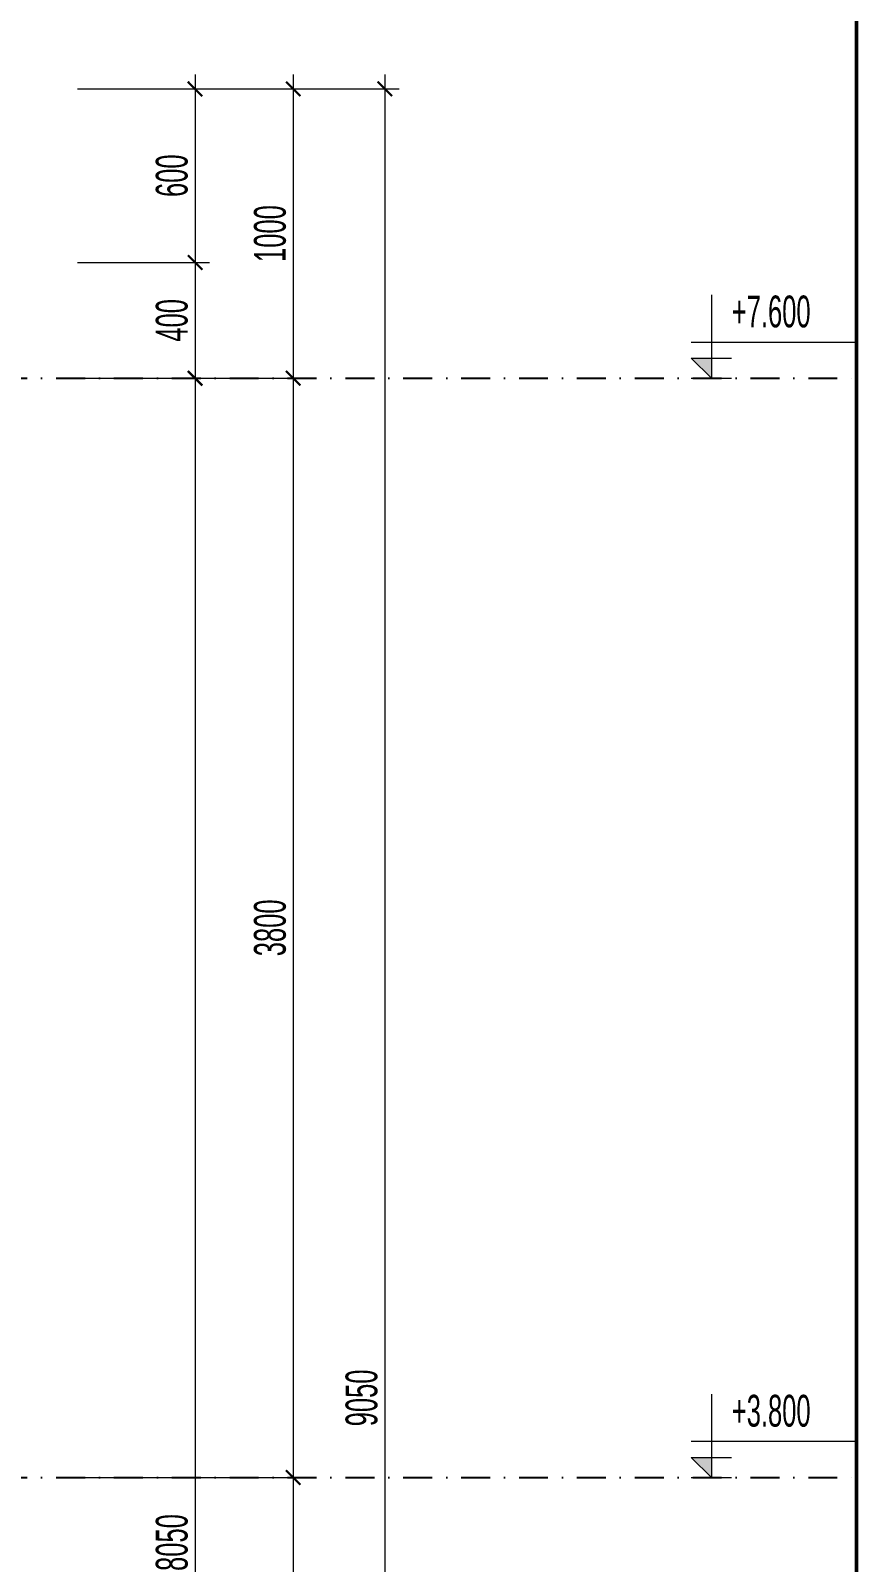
# Model space of a CAD drawing. Header units: inches. Extents: x 274208 to 641690, y -81912 to 129129.
# Drawn here: x 442507 to 445369, y 44708 to 50003 of the extents above; entities that cross this region are included whole.
import ezdxf
from ezdxf.enums import TextEntityAlignment as Align

# ---------------------------------------------------------------- set-up
doc = ezdxf.new("R2010")
doc.units = ezdxf.units.IN
doc.header["$MEASUREMENT"] = 0
doc.header["$PDMODE"] = 3
doc.linetypes.add('DASHDOT', pattern=[1, 0.5, -0.25, 0, -0.25])
for name, color, linetype, lineweight in [('05.Text', 253, 'Continuous', 18), ('08.Dim', 156, 'Continuous', 15), ('11.Khung bo', 32, 'Continuous', 50), ('DIM', 252, 'Continuous', 20)]:
    doc.layers.add(name, color=color, linetype=linetype, lineweight=lineweight)
doc.layers.add('text', color=7, linetype='Continuous')
doc.layers.add('TRUC', color=250, linetype='DASHDOT')
doc.styles.add('TT5_Text Dim', font='hoatbif.shx', dxfattribs={"width": 0.6})
doc.dimstyles.new('TT5_Dim 1-50', dxfattribs={"dimscale": 50, "dimtxt": 2.2, "dimasz": 1, "dimexe": 1, "dimexo": 0.5, "dimgap": 0.5, "dimtad": 1, "dimdec": 0, "dimzin": 0, "dimdsep": 46, "dimtxsty": 'TT5_Text Dim', "dimblk": 'ARCHTICK', "dimcen": 0, "dimdle": 1, "dimclrd": 256, "dimclre": 256, "dimclrt": 1, "dimadec": 0, "dimazin": 0, "dimtfac": 0.015, "dimtdec": 0, "dimtix": 1, "dimtmove": 2, "dimatfit": 3, "dimldrblk": 'DOT', "dimfxl": 1, "dimtolj": 1, "dimtzin": 0, "dimlwd": -1, "dimlwe": -1, "dimarcsym": 1})

# ---------------------------------------------------------------- blocks, each defined once
blk = doc.blocks.new('100')
at = {"layer": '11.Khung bo', "const_width": 26.7}
blk.add_lwpolyline([(1860913, -945240), (1860913, -916940), (1896063, -916940), (1896063, -945240)], close=True, dxfattribs=at)
blk = doc.blocks.new('A$C4E7C6F34')
at = {"layer": 'DIM'}
blk.add_hatch(color=256, dxfattribs=at).paths.add_polyline_path([(-38, 0), (-38, 138), (-178, 138)])
for p, q in [((-38, 576), (-38, 0)), ((964, 248), (-178, 248)), ((-178, 138), (101, 138)), ((-178, 138), (-38, 0)), ((-178, 0), (101, 0))]:
    blk.add_line(p, q, dxfattribs=at)
at = {"layer": 'text', "style": 'TT5_Text Dim', "flags": 8}
blk.add_attdef('%%P0.000', text='', height=220, dxfattribs=at).set_placement((102, 461), align=Align.MIDDLE_LEFT)
blk = doc.blocks.new('_ARCHTICK')
at = {"color": 0, "linetype": 'ByBlock', "const_width": 0.15}
blk.add_lwpolyline([(-0.5, -0.5), (0.5, 0.5)], dxfattribs=at)
blk = doc.blocks.new('*D375')
at = {"layer": '08.Dim', "transparency": 16777216}
for p, q in [((443075.8, 49851.7), (443075.8, 49151.7)), ((442669.3, 49801.7), (443125.8, 49801.7)), ((442669.3, 49201.7), (443125.8, 49201.7))]:
    blk.add_line(p, q, dxfattribs=at)
at = {"layer": 'Defpoints', "color": 0, "transparency": 16777216}
for p in [(442644.3, 49801.7), (442644.3, 49201.7), (443075.8, 49201.7)]:
    blk.add_point(p, dxfattribs=at)
at = {"layer": '08.Dim', "transparency": 16777216, "xscale": 50, "yscale": 50, "zscale": 50}
for p, rotation in [((443075.8, 49801.7), 90), ((443075.8, 49201.7), 270)]:
    blk.add_blockref('_ARCHTICK', p, dxfattribs=dict(at, rotation=rotation))
at = {"layer": '08.Dim', "color": 1, "transparency": 16777216, "insert": (442995.8, 49501.7), "char_height": 110, "attachment_point": 5, "rotation": 90, "style": 'TT5_Text Dim'}
blk.add_mtext('\\A1;600', dxfattribs=at)
blk = doc.blocks.new('_DOT')
at = {"color": 1, "linetype": 'ByBlock'}
blk.add_line((-0.5, 0), (-1, 0), dxfattribs=at)
at = {"color": 1, "linetype": 'ByBlock', "const_width": 0.5}
blk.add_lwpolyline([(-0.25, 0, 1), (0.25, 0, 1)], format="xyb", close=True, dxfattribs=at)
blk = doc.blocks.new('*D376')
at = {"layer": '08.Dim', "transparency": 16777216}
for p, q in [((443075.8, 49251.7), (443075.8, 48751.7)), ((442669.3, 49201.7), (443125.8, 49201.7)), ((442669.3, 48801.7), (443125.8, 48801.7))]:
    blk.add_line(p, q, dxfattribs=at)
at = {"layer": 'Defpoints', "color": 0, "transparency": 16777216}
for p in [(442644.3, 49201.7), (442644.3, 48801.7), (443075.8, 48801.7)]:
    blk.add_point(p, dxfattribs=at)
at = {"layer": '08.Dim', "transparency": 16777216, "xscale": 50, "yscale": 50, "zscale": 50}
for p, rotation in [((443075.8, 49201.7), 90), ((443075.8, 48801.7), 270)]:
    blk.add_blockref('_ARCHTICK', p, dxfattribs=dict(at, rotation=rotation))
at = {"layer": '08.Dim', "color": 1, "transparency": 16777216, "insert": (442995.8, 49001.7), "char_height": 110, "attachment_point": 5, "rotation": 90, "style": 'TT5_Text Dim'}
blk.add_mtext('\\A1;400', dxfattribs=at)
blk = doc.blocks.new('*D377')
at = {"layer": '08.Dim', "transparency": 16777216}
for p, q in [((443075.8, 48851.7), (443075.8, 40701.7)), ((442669.3, 48801.7), (443125.8, 48801.7)), ((442669.3, 40751.7), (443125.8, 40751.7))]:
    blk.add_line(p, q, dxfattribs=at)
at = {"layer": 'Defpoints', "color": 0, "transparency": 16777216}
for p in [(442644.3, 48801.7), (442644.3, 40751.7), (443075.8, 40751.7)]:
    blk.add_point(p, dxfattribs=at)
at = {"layer": '08.Dim', "transparency": 16777216, "xscale": 50, "yscale": 50, "zscale": 50}
for p, rotation in [((443075.8, 48801.7), 90), ((443075.8, 40751.7), 270)]:
    blk.add_blockref('_ARCHTICK', p, dxfattribs=dict(at, rotation=rotation))
at = {"layer": '08.Dim', "color": 1, "transparency": 16777216, "insert": (442995.8, 44776.7), "char_height": 110, "attachment_point": 5, "rotation": 90, "style": 'TT5_Text Dim'}
blk.add_mtext('\\A1;8050', dxfattribs=at)
blk = doc.blocks.new('*D378')
at = {"layer": '08.Dim', "transparency": 16777216}
for p, q in [((443415.2, 49851.7), (443415.2, 48751.7)), ((442669.3, 49801.7), (443465.2, 49801.7)), ((442669.3, 48801.7), (443465.2, 48801.7))]:
    blk.add_line(p, q, dxfattribs=at)
at = {"layer": 'Defpoints', "color": 0, "transparency": 16777216}
for p in [(442644.3, 49801.7), (442644.3, 48801.7), (443415.2, 48801.7)]:
    blk.add_point(p, dxfattribs=at)
at = {"layer": '08.Dim', "transparency": 16777216, "xscale": 50, "yscale": 50, "zscale": 50}
for p, rotation in [((443415.2, 49801.7), 90), ((443415.2, 48801.7), 270)]:
    blk.add_blockref('_ARCHTICK', p, dxfattribs=dict(at, rotation=rotation))
at = {"layer": '08.Dim', "color": 1, "transparency": 16777216, "insert": (443335.2, 49301.7), "char_height": 110, "attachment_point": 5, "rotation": 90, "style": 'TT5_Text Dim'}
blk.add_mtext('\\A1;1000', dxfattribs=at)
blk = doc.blocks.new('*D379')
at = {"layer": '08.Dim', "transparency": 16777216}
for p, q in [((443415.2, 48851.7), (443415.2, 44951.7)), ((442669.3, 48801.7), (443465.2, 48801.7)), ((442669.3, 45001.7), (443465.2, 45001.7))]:
    blk.add_line(p, q, dxfattribs=at)
at = {"layer": 'Defpoints', "color": 0, "transparency": 16777216}
for p in [(442644.3, 48801.7), (442644.3, 45001.7), (443415.2, 45001.7)]:
    blk.add_point(p, dxfattribs=at)
at = {"layer": '08.Dim', "transparency": 16777216, "xscale": 50, "yscale": 50, "zscale": 50}
for p, rotation in [((443415.2, 48801.7), 90), ((443415.2, 45001.7), 270)]:
    blk.add_blockref('_ARCHTICK', p, dxfattribs=dict(at, rotation=rotation))
at = {"layer": '08.Dim', "color": 1, "transparency": 16777216, "insert": (443335.2, 46901.7), "char_height": 110, "attachment_point": 5, "rotation": 90, "style": 'TT5_Text Dim'}
blk.add_mtext('\\A1;3800', dxfattribs=at)
blk = doc.blocks.new('*D380')
at = {"layer": '08.Dim', "transparency": 16777216}
for p, q in [((443415.2, 45051.7), (443415.2, 41151.7)), ((442669.3, 45001.7), (443465.2, 45001.7)), ((442669.3, 41201.7), (443465.2, 41201.7))]:
    blk.add_line(p, q, dxfattribs=at)
at = {"layer": 'Defpoints', "color": 0, "transparency": 16777216}
for p in [(442644.3, 45001.7), (442644.3, 41201.7), (443415.2, 41201.7)]:
    blk.add_point(p, dxfattribs=at)
at = {"layer": '08.Dim', "transparency": 16777216, "xscale": 50, "yscale": 50, "zscale": 50}
for p, rotation in [((443415.2, 45001.7), 90), ((443415.2, 41201.7), 270)]:
    blk.add_blockref('_ARCHTICK', p, dxfattribs=dict(at, rotation=rotation))
at = {"layer": '08.Dim', "color": 1, "transparency": 16777216, "insert": (443335.2, 43101.7), "char_height": 110, "attachment_point": 5, "rotation": 90, "style": 'TT5_Text Dim'}
blk.add_mtext('\\A1;3800', dxfattribs=at)
blk = doc.blocks.new('*D382')
at = {"layer": '08.Dim', "transparency": 16777216}
for p, q in [((443731.9, 49851.7), (443731.9, 40701.7)), ((442669.3, 49801.7), (443781.9, 49801.7)), ((442669.3, 40751.7), (443781.9, 40751.7))]:
    blk.add_line(p, q, dxfattribs=at)
at = {"layer": 'Defpoints', "color": 0, "transparency": 16777216}
for p in [(442644.3, 49801.7), (442644.3, 40751.7), (443731.9, 40751.7)]:
    blk.add_point(p, dxfattribs=at)
at = {"layer": '08.Dim', "transparency": 16777216, "xscale": 50, "yscale": 50, "zscale": 50}
for p, rotation in [((443731.9, 49801.7), 90), ((443731.9, 40751.7), 270)]:
    blk.add_blockref('_ARCHTICK', p, dxfattribs=dict(at, rotation=rotation))
at = {"layer": '08.Dim', "color": 1, "transparency": 16777216, "insert": (443651.9, 45276.7), "char_height": 110, "attachment_point": 5, "rotation": 90, "style": 'TT5_Text Dim'}
blk.add_mtext('\\A1;9050', dxfattribs=at)

msp = doc.modelspace()

# ---------------------------------------------------------------- linework, layer by layer
at = {"layer": 'TRUC', "ltscale": 200}
for points in [[(427788, 48801.7), (445362.8, 48801.7)], [(427788, 45001.7), (445362.8, 45001.7)]]:
    msp.add_lwpolyline(points, dxfattribs=at)

# ---------------------------------------------------------------- block references
at = {"layer": '05.Text', "xscale": 0.5, "yscale": 0.5, "zscale": 0.5}
msp.add_blockref('100', (-502668.5, 510893.8), dxfattribs=at)
at = {"layer": '08.Dim'}
ref = msp.add_blockref('A$C4E7C6F34', (444880.7, 48801.7), dxfattribs=dict(at, xscale=0.5, yscale=0.5, zscale=0.5))
ref.add_attrib('%%P0.000', '+7.600', dxfattribs={"layer": 'text', "height": 110, "style": 'TT5_Text Dim', "width": 0.6, "flags": 8}).set_placement((444931.9, 49032.4), align=Align.MIDDLE_LEFT)
ref = msp.add_blockref('A$C4E7C6F34', (444880.7, 45001.7), dxfattribs=dict(at, xscale=0.5, yscale=0.5, zscale=0.5))
ref.add_attrib('%%P0.000', '+3.800', dxfattribs={"layer": 'text', "height": 110, "style": 'TT5_Text Dim', "width": 0.6, "flags": 8}).set_placement((444931.9, 45232.4), align=Align.MIDDLE_LEFT)

# ---------------------------------------------------------------- dimensions: what is measured, and where the dimension line sits
for base, p1, p2, picture, middle in [((443075.8, 49201.7), (442644.3, 49801.7), (442644.3, 49201.7), '*D375', (442995.8, 49501.7)), ((443415.2, 48801.7), (442644.3, 49801.7), (442644.3, 48801.7), '*D378', (443335.2, 49301.7)), ((443731.9, 40751.7), (442644.3, 49801.7), (442644.3, 40751.7), '*D382', (443651.9, 45276.7)), ((443075.8, 48801.7), (442644.3, 49201.7), (442644.3, 48801.7), '*D376', (442995.8, 49001.7)), ((443075.8, 40751.7), (442644.3, 48801.7), (442644.3, 40751.7), '*D377', (442995.8, 44776.7)), ((443415.2, 45001.7), (442644.3, 48801.7), (442644.3, 45001.7), '*D379', (443335.2, 46901.7)), ((443415.2, 41201.7), (442644.3, 45001.7), (442644.3, 41201.7), '*D380', (443335.2, 43101.7))]:
    dim = msp.add_linear_dim(base=base, p1=p1, p2=p2, angle=90, dimstyle='TT5_Dim 1-50', dxfattribs=at)
    dim.commit()
    dim.dimension.update_dxf_attribs({"geometry": picture, "text_midpoint": middle})

doc.saveas('drawing.dxf')
